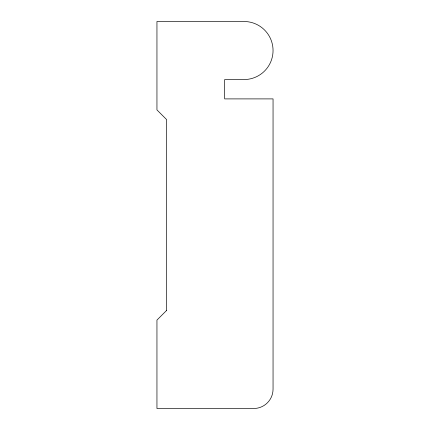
<?xml version="1.0" encoding="UTF-8"?>
<svg xmlns="http://www.w3.org/2000/svg" width="430" height="430" viewBox="0 0 430 430"><rect width="100%" height="100%" fill="white"/><g stroke="black" fill="none" stroke-linecap="round" stroke-linejoin="round"><path stroke-width="0.64" d="M166.625 310.406L156.95 320.081L156.95 408.5L253.7 408.5A19.35 19.35 0 0 0 273.05 389.15L273.05 98.9L224.675 98.9L224.675 79.55L244.025 79.55A29.025 29.025 0 0 0 273.05 50.525A29.025 29.025 0 0 0 244.025 21.5L156.95 21.5L156.95 109.919L166.625 119.594L166.625 310.406"/></g></svg>
